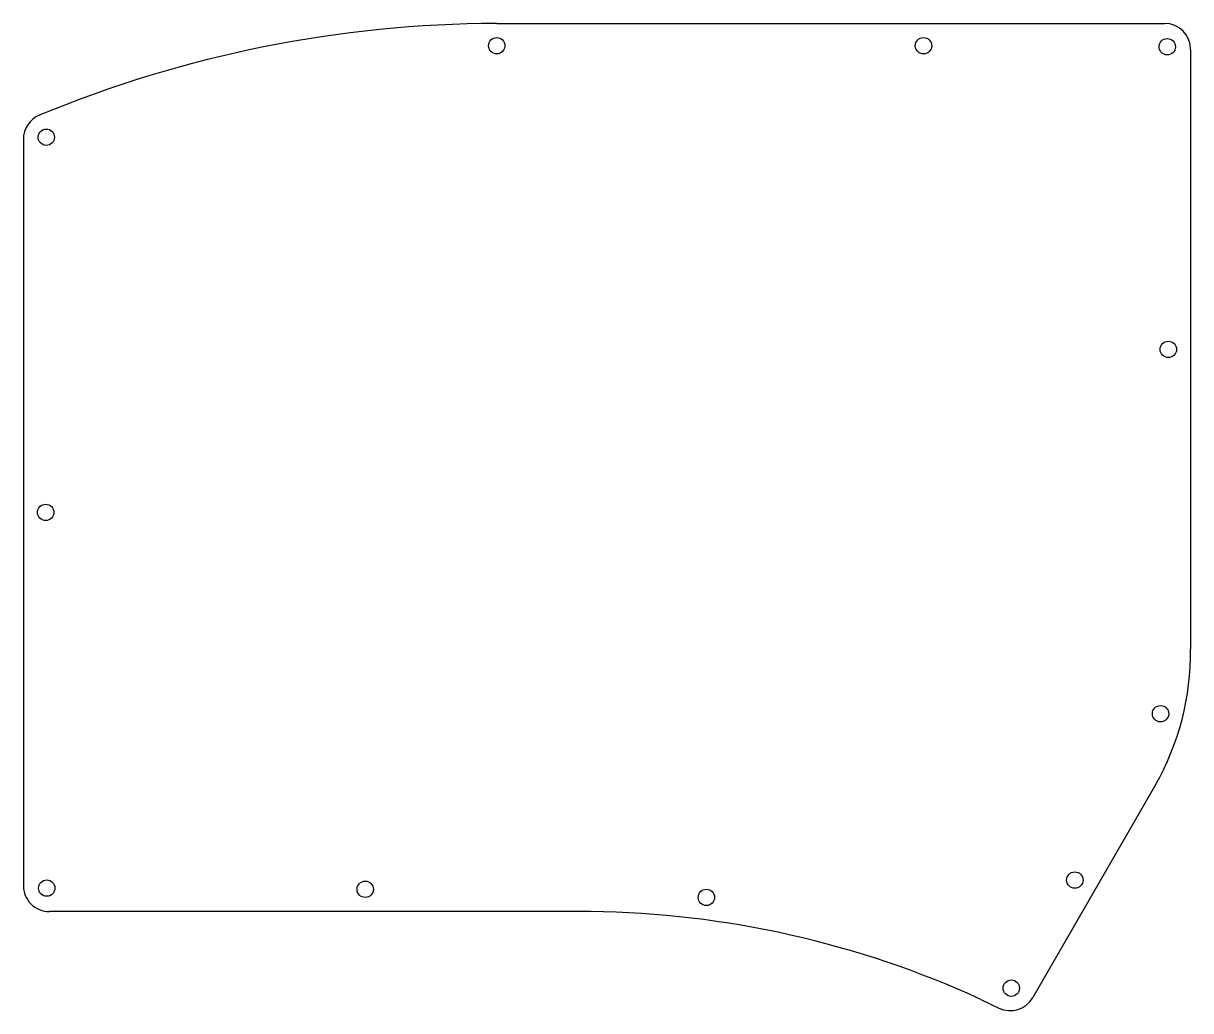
# Model space of a CAD drawing. Header units: millimetres. Extents: x 4 to 161, y 4 to 136.
import ezdxf

# ---------------------------------------------------------------- set-up
doc = ezdxf.new("R2010")
doc.units = ezdxf.units.MM
doc.header["$MEASUREMENT"] = 0

msp = doc.modelspace()

# ---------------------------------------------------------------- linework, layer by layer
for p, q in [((67.63, 136.34), (157.41, 136.34)), ((160.91, 132.84), (160.91, 52.25)), ((4, 120.77), (4, 20.5)), ((156.19, 34.03), (139.68, 5.44)), ((80.3, 17), (7.5, 17)), ((132.72, 5.2), (135.13, 4.04))]:
    msp.add_line(p, q)
for centre in [(67.63, 133.34), (125, 133.34), (157.76, 133.2), (7.08, 121.05), (157.91, 92.54), (7, 70.64), (156.86, 43.59), (145.34, 21.23), (7.15, 20.15), (49.95, 20), (95.81, 18.91), (136.8, 6.71)]:
    msp.add_circle(centre, 1.1)
for centre, radius, start, end in [((68.16, -25.58), 161.92, 90.189, 112.5214), ((157.41, 132.84), 3.5, 0, 90), ((7.5, 120.77), 3.5, 112.5146, 180), ((124.84, 51.86), 36.06, 330.3683, 0.6173), ((7.5, 20.5), 3.5, 180, 270.0013), ((78.74, -112.17), 129.18, 65.3008, 89.3093), ((136.65, 7.19), 3.5, 244.3, 329.9866)]:
    msp.add_arc(centre, radius, start, end)

doc.saveas('drawing.dxf')
